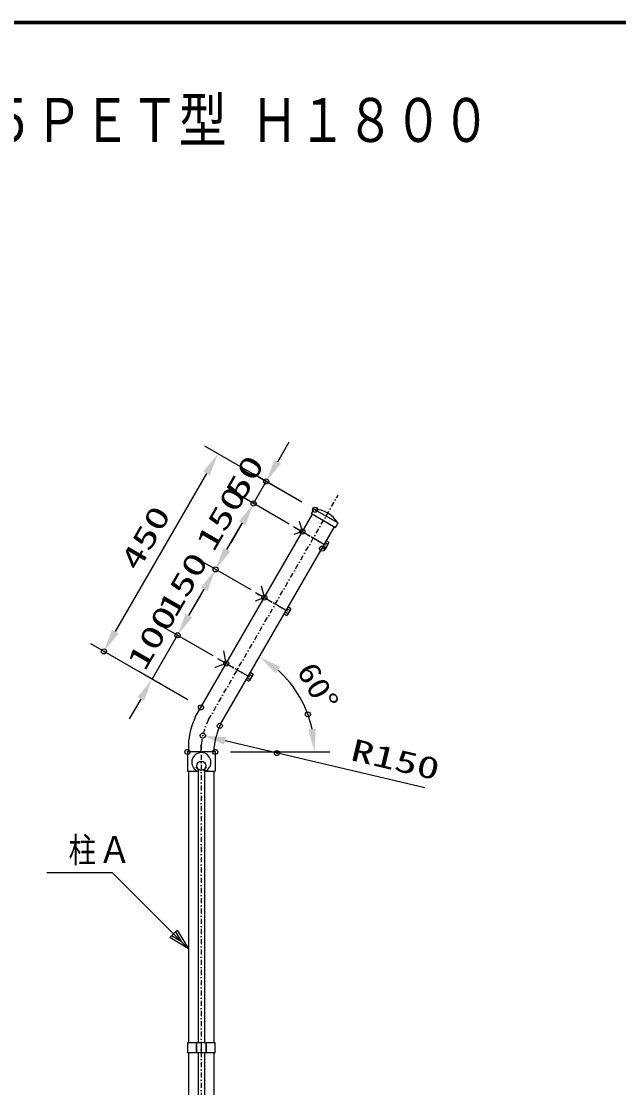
# Model space of a CAD drawing. Units: millimetres, scale not verified. Extents: x -4425 to 4425, y -3150 to 3150.
# Drawn here: x -444 to 733, y 824 to 2925 of the extents above; entities that cross this region are included whole.
import ezdxf
from ezdxf.enums import TextEntityAlignment as Align

# ---------------------------------------------------------------- set-up
doc = ezdxf.new("R2010")
doc.units = ezdxf.units.MM
doc.header["$LTSCALE"] = 20
doc.header["$PDMODE"] = 32
doc.header["$PDSIZE"] = 10
doc.linetypes.add('USER1', pattern=[1.01, 0.5, -0.25, 0.01, -0.25])
doc.linetypes.add('USER6', pattern=[1.125, 0.75, -0.125, 0.125, -0.125])
for name, color, linetype, lineweight in [('0-1_2', 7, 'Continuous', 25), ('0-2_1', 7, 'Continuous', 25), ('0-3_0', 7, 'Continuous', 25), ('0-5_13', 7, 'Continuous', 25), ('0-A_DWGBRD-SMEC0', 2, 'Continuous', 25), ('0-C_GEOTOL-DMEC0', 4, 'Continuous', 25), ('0-D_DIMENS-DMEC0', 2, 'Continuous', 25), ('0-E_WAKU', 7, 'Continuous', 25), ('1-0_D-TTL-TXT', 7, 'Continuous', 25)]:
    doc.layers.add(name, color=color, linetype=linetype, lineweight=lineweight)
doc.layers.add('0-9_DEFPOINTS', color=7, linetype='Continuous')
doc.styles.add('ＭＳ ゴシック', font='')
doc.styles.get('ＭＳ ゴシック').set_extended_font_data('MS Gothic')

# ---------------------------------------------------------------- blocks, each defined once
blk = doc.blocks.new('C75')
at = {"layer": '0-2_1', "color": 4}
for points in [[(89212.3, 91303.7), (86212.3, 94303.7), (83620.3, 94303.7)], [(88692.5, 91971.9), (88915.3, 91600.7), (88544, 91823.4)]]:
    blk.add_lwpolyline(points, dxfattribs=at)
blk.add_lwpolyline([(88766.8, 92046.2), (89212.3, 91303.7), (88469.8, 91749.2)], close=True, dxfattribs=at)
blk = doc.blocks.new('C82')
at = {"layer": '0-2_1', "color": 4}
for points in [[(89212.3, 91303.7), (86212.3, 94303.7), (83620.3, 94303.7)], [(88692.5, 91971.9), (88915.3, 91600.7), (88544, 91823.4)]]:
    blk.add_lwpolyline(points, dxfattribs=at)
blk.add_lwpolyline([(88766.8, 92046.2), (89212.3, 91303.7), (88469.8, 91749.2)], close=True, dxfattribs=at)

msp = doc.modelspace()

# ---------------------------------------------------------------- linework, layer by layer
at = {"layer": '0-1_2'}
for p, q in [((149.23, 1887.36), (157.21, 1901.23)), ((149.23, 1887.36), (157.21, 1901.23)), ((155.21, 1897.76), (160.22, 1894.88)), ((155.21, 1897.76), (160.22, 1894.88)), ((155.31, 1885.1), (162.22, 1897.11)), ((155.31, 1885.1), (162.22, 1897.11)), ((157.21, 1901.23), (162.22, 1898.35)), ((157.21, 1901.23), (162.22, 1898.35)), ((162.22, 1897.11), (162.22, 1898.35)), ((162.22, 1897.11), (162.22, 1898.35)), ((149.23, 1887.36), (154.24, 1884.48)), ((149.23, 1887.36), (154.24, 1884.48)), ((151.22, 1890.83), (156.23, 1887.95)), ((151.22, 1890.83), (156.23, 1887.95)), ((155.31, 1885.1), (154.24, 1884.48)), ((155.31, 1885.1), (154.24, 1884.48)), ((74.24, 1757.11), (82.21, 1770.98)), ((74.24, 1757.11), (82.21, 1770.98)), ((80.22, 1767.51), (85.23, 1764.63)), ((80.22, 1767.51), (85.23, 1764.63)), ((80.32, 1754.85), (87.23, 1766.86)), ((80.32, 1754.85), (87.23, 1766.86)), ((82.21, 1770.98), (87.22, 1768.1)), ((82.21, 1770.98), (87.22, 1768.1)), ((87.23, 1766.86), (87.22, 1768.1)), ((87.23, 1766.86), (87.22, 1768.1)), ((74.24, 1757.11), (79.25, 1754.23)), ((74.24, 1757.11), (79.25, 1754.23)), ((76.23, 1760.58), (81.24, 1757.69)), ((76.23, 1760.58), (81.24, 1757.69)), ((80.32, 1754.85), (79.25, 1754.23)), ((80.32, 1754.85), (79.25, 1754.23)), ((-0.39, 1627.57), (7.59, 1641.44)), ((-0.39, 1627.57), (7.59, 1641.44)), ((7.59, 1641.44), (12.6, 1638.55)), ((7.59, 1641.44), (12.6, 1638.55)), ((-0.39, 1627.57), (4.62, 1624.68)), ((1.6, 1631.03), (6.61, 1628.15)), ((5.59, 1637.97), (10.6, 1635.09)), ((5.59, 1637.97), (10.6, 1635.09)), ((5.69, 1625.3), (12.6, 1637.32)), ((5.69, 1625.3), (12.6, 1637.32)), ((12.6, 1637.32), (12.6, 1638.55)), ((12.6, 1637.32), (12.6, 1638.55))]:
    msp.add_line(p, q, dxfattribs=at)
for centre, radius, start, end in [((146.47, 1898.06), 14.1, 314.02328, 347.01049), ((146.47, 1898.06), 14.1, 314.02328, 347.01049), ((155.95, 1900.72), 7.22, 306.12533, 330.10067), ((155.95, 1900.72), 7.22, 306.12533, 330.10067), ((149.04, 1888.71), 7.23, 330.10064, 353.75784), ((149.04, 1888.71), 7.23, 330.10064, 353.75784), ((80.96, 1770.46), 7.22, 306.12533, 330.10067), ((80.96, 1770.46), 7.22, 306.12533, 330.10067), ((74.05, 1758.45), 7.23, 330.10064, 353.75784), ((74.05, 1758.45), 7.23, 330.10064, 353.75784), ((71.47, 1767.8), 14.1, 314.02328, 347.01049), ((71.47, 1767.8), 14.1, 314.02328, 347.01049), ((-0.58, 1628.91), 7.23, 330.10064, 353.75784), ((-3.15, 1638.26), 14.1, 314.02328, 347.01049), ((6.33, 1640.92), 7.22, 306.12533, 330.10067), ((6.33, 1640.92), 7.22, 306.12533, 330.10067)]:
    msp.add_arc(centre, radius, start, end, dxfattribs=at)
at = {"layer": '0-2_1', "color": 4, "linetype": 'USER1'}
for p, q in [((-75.06, 1548.93), (180.17, 1991.01)), ((92.61, 1929.31), (155.4, 1893.06)), ((17.61, 1799.4), (80.4, 1763.15)), ((-57.39, 1669.5), (5.4, 1633.25)), ((-89.39, 1499.87), (-89.39, -788.56))]:
    msp.add_line(p, q, dxfattribs=at)
at = {"layer": '0-2_1'}
for p, q in [((127.77, 1955.2), (132.77, 1963.86)), ((127.77, 1955.2), (132.77, 1963.86)), ((127.77, 1955.2), (175.4, 1927.7)), ((127.77, 1955.2), (175.4, 1927.7)), ((132.77, 1963.86), (180.4, 1936.36)), ((132.77, 1963.86), (180.4, 1936.36)), ((-101.28, 1553.47), (129.93, 1953.95)), ((109.93, 1919.31), (104.24, 1939)), ((175.4, 1927.7), (180.4, 1936.36)), ((175.4, 1927.7), (180.4, 1936.36)), ((-51.28, 1540.07), (173.23, 1928.95)), ((109.93, 1919.31), (93.08, 1913.71)), ((34.93, 1789.4), (29.13, 1811.94)), ((34.93, 1789.4), (16.71, 1782.34)), ((34.93, 1789.4), (16.71, 1782.34)), ((-40.07, 1659.5), (-45.24, 1684.19)), ((-40.07, 1659.5), (-62.53, 1651.57)), ((-114.39, 1506.97), (-114.39, 1485.23)), ((-114.39, 1506.97), (-114.39, 1485.23)), ((-64.39, 1493.57), (-64.39, 1485.23)), ((-61.89, 1485.23), (-116.89, 1485.23)), ((-61.89, 1485.23), (-116.89, 1485.23)), ((-94.86, 1450.16), (-99.98, 1455.28)), ((-94.86, 1450.16), (-99.98, 1455.28)), ((-95.82, 1450.26), (-95.82, 912.12)), ((-83.92, 1450.16), (-78.8, 1455.28)), ((-83.92, 1450.16), (-78.8, 1455.28)), ((-82.96, 1450.25), (-82.96, 912.12)), ((-114.39, 1447.31), (-114.39, 912.12)), ((-114.39, 1447.31), (-114.39, 912.12)), ((-64.39, 1447.31), (-64.39, 912.12)), ((-114.39, 892.5), (-114.39, 328.12)), ((-114.39, 892.5), (-114.39, 328.12)), ((-64.39, 892.5), (-64.39, 328.12))]:
    msp.add_line(p, q, dxfattribs=at)
at = {"layer": '0-2_1', "color": 4, "linetype": 'USER6'}
for p, q in [((92.61, 1929.31), (155.4, 1893.06)), ((17.61, 1799.4), (80.4, 1763.15)), ((-57.39, 1669.5), (5.4, 1633.25))]:
    msp.add_line(p, q, dxfattribs=at)
at = {"layer": '0-2_1'}
msp.add_circle((-89.39, 1457.9), 9, dxfattribs=at)
for centre, radius, start, end in [((130.5, 1905.89), 58.02, 31.55542, 87.76276), ((130.5, 1905.89), 58.02, 31.55542, 87.76276), ((34.66, 1490.07), 150, 154.99585, 173.53037), ((84.66, 1476.67), 150, 154.9961, 173.53037), ((-89.37, 1464.77), 19, 292.92889, 245.65711), ((-89.37, 1464.77), 19, 292.92889, 245.65711), ((-96.37, 1449.3), 2, 245.55049, 10.65656), ((-96.37, 1449.3), 2, 245.55049, 10.65656), ((-82.36, 1449.29), 2, 169.34338, 276.63724), ((-82.36, 1449.29), 2, 169.34338, 276.63724)]:
    msp.add_arc(centre, radius, start, end, dxfattribs=at)
at = {"layer": '0-2_1', "color": 4, "linetype": 'USER1'}
msp.add_arc((59.66, 1482.97), 150, 153.90987, 173.5303, dxfattribs=at)
at = {"layer": '0-5_13'}
for p, q in [((-116.89, 1485.23), (-116.89, 1447.31)), ((-116.89, 1485.23), (-116.89, 1447.31)), ((-61.89, 1485.23), (-61.89, 1447.31)), ((-61.89, 1485.23), (-61.89, 1447.31)), ((-116.89, 1447.31), (-95.82, 1447.31)), ((-116.89, 1447.31), (-95.82, 1447.31)), ((-82.96, 1447.31), (-61.89, 1447.31)), ((-82.96, 1447.31), (-61.89, 1447.31)), ((-99.15, 912.12), (-99.15, 892.5)), ((-99.15, 894.95), (-99.15, 909.67)), ((-99.15, 894.95), (-99.15, 909.67)), ((-89.34, 912.12), (-89.34, 892.5)), ((-89.34, 912.12), (-89.34, 892.5)), ((-79.53, 912.12), (-79.53, 892.5)), ((-79.53, 894.95), (-79.53, 909.67)), ((-79.53, 894.95), (-79.53, 909.67)), ((-62.36, 892.5), (-62.36, 912.12)), ((-95.82, 892.5), (-95.82, 328.12)), ((-95.82, 892.5), (-95.82, 328.12)), ((-62.36, 892.5), (-86.89, 892.5)), ((-82.96, 892.5), (-82.96, 328.12))]:
    msp.add_line(p, q, dxfattribs=at)
for points in [[(-62.36, 912.12), (-116.32, 912.12), (-116.32, 892.5)], [(-62.36, 892.5), (-86.89, 892.5), (-116.32, 892.5)]]:
    msp.add_lwpolyline(points, dxfattribs=at)
at = {"layer": '0-9_DEFPOINTS'}
for p in [(38.74, 2018.14), (13.74, 1974.84), (134.93, 1962.61), (109.93, 1919.31), (148.81, 1885.89), (-61.26, 1844.94), (34.93, 1789.4), (-136.26, 1715.03), (-281.39, 1683.36), (-40.07, 1659.5), (-90.07, 1572.9), (-90.06, 1572.89), (120.74, 1559.21), (-52.85, 1536.61), (-86.35, 1517.33), (-116.89, 1485.23), (-61.89, 1485.23), (59.66, 1482.97)]:
    msp.add_point(p, dxfattribs=at)
at = {"layer": '0-A_DWGBRD-SMEC0', "color": 4}
msp.add_line((-63.98, 1485.23), (-63.78, 1485.23), dxfattribs=at)
at = {"layer": '0-C_GEOTOL-DMEC0'}
msp.add_line((-89.39, 1485.31), (-89.39, 1499.87), dxfattribs=at)
at = {"layer": '0-D_DIMENS-DMEC0', "color": 1}
for p, q in [((108.95, 1977.61), (-82.38, 2088.07)), ((108.95, 1977.61), (12.76, 2033.14)), ((83.95, 1934.31), (-12.24, 1989.84)), ((83.95, 1934.31), (-12.24, 1989.84)), ((8.95, 1804.4), (-87.24, 1859.94)), ((8.95, 1804.4), (-87.24, 1859.94)), ((-66.05, 1674.5), (-162.24, 1730.03)), ((-66.05, 1674.5), (-162.24, 1730.03)), ((-116.04, 1587.89), (-307.38, 1698.36)), ((-116.05, 1587.9), (-212.24, 1643.43)), ((-31.89, 1485.23), (163.78, 1485.23))]:
    msp.add_line(p, q, dxfattribs=at)
at = {"layer": '0-D_DIMENS-DMEC0'}
for p, q in [((61.24, 2057.11), (83.74, 2096.08)), ((-78.89, 2034.1), (-258.89, 1722.33)), ((13.74, 1974.84), (38.74, 2018.14)), ((-38.76, 1883.91), (-8.76, 1935.87)), ((-8.76, 1935.87), (-31.26, 1896.9)), ((-113.76, 1754), (-83.76, 1805.97)), ((-113.76, 1754), (-91.26, 1792.98)), ((-186.26, 1628.43), (-136.26, 1715.03)), ((-208.76, 1589.46), (-231.26, 1550.49)), ((351.43, 1414.29), (-42.55, 1507.02))]:
    msp.add_line(p, q, dxfattribs=at)
msp.add_arc((-82.51, 1485.23), 216.29, 11.94199, 48.05794, dxfattribs=at)
for points in [[(-85.39, 2037.85), (-56.39, 2073.07), (-72.4, 2030.35)], [(54.75, 2060.86), (38.74, 2018.14), (67.74, 2053.36)], [(-15.25, 1939.62), (13.74, 1974.84), (-2.26, 1932.12)], [(-15.25, 1939.62), (13.74, 1974.84), (-2.26, 1932.12)], [(-45.25, 1887.66), (-61.26, 1844.94), (-32.26, 1880.16)], [(-90.25, 1809.72), (-61.26, 1844.94), (-77.26, 1802.22)], [(-120.25, 1757.75), (-136.26, 1715.03), (-107.26, 1750.25)], [(-120.25, 1757.75), (-136.26, 1715.03), (-107.26, 1750.25)], [(-265.39, 1726.08), (-281.39, 1683.36), (-252.4, 1718.58)], [(57.65, 1640.04), (25.64, 1672.55), (66.46, 1652.18)], [(-215.25, 1593.21), (-186.26, 1628.43), (-202.26, 1585.71)], [(-40.83, 1514.32), (-86.35, 1517.33), (-44.27, 1499.72)], [(136.56, 1530.77), (133.78, 1485.23), (121.64, 1529.2)]]:
    msp.add_solid(points, dxfattribs=at)
at = {"layer": '0-E_WAKU'}
msp.add_line((-4048, 2923), (4198, 2923), dxfattribs=at)
msp.add_lwpolyline([(-4050, 2925), (4200, 2925), (4200, -2925), (-4050, -2925)], close=True, dxfattribs=at)
msp.add_lwpolyline([(-4046, -2921), (-4046, 2921), (4196, 2921)], dxfattribs=at)

# ---------------------------------------------------------------- block references
at = {"layer": '0-3_0', "xscale": 0.05, "yscale": 0.05}
for name in ['C75', 'C82']:
    msp.add_blockref(name, (-4575, -3468.2), dxfattribs=at)

# ---------------------------------------------------------------- texts
at = {"layer": '0-2_1', "color": 4, "style": 'ＭＳ ゴシック'}
for s, height, width, p in [('柱', 49.41, 0.8, (-350.79, 1252.47)), ('柱', 49.41, 0.8, (-350.79, 1252.47)), ('Ａ', 53.29, 0.9, (-292.92, 1250.23))]:
    msp.add_text(s, height=height, dxfattribs=dict(at, width=width)).set_placement(p, align=Align.BOTTOM_LEFT)
at = {"layer": '0-D_DIMENS-DMEC0', "color": 3, "style": 'ＭＳ ゴシック'}
for s, height, rotation, width, p in [('50', 43.26, 60, 1.5, (3.59, 1970.6)), ('150', 43.26, 60, 1.5, (-53.91, 1871.01)), ('450', 43.26, 60, 1.5, (-202.8, 1832.84)), ('150', 43.26, 60, 1.5, (-128.91, 1741.1)), ('100', 43.26, 60, 1.5, (-189.54, 1636.1)), ('60°', 43.3, 300, 1.2, (86.21, 1638.93)), ('R150', 43.26, 346.755, 1.5, (199.65, 1456.87))]:
    msp.add_text(s, height=height, rotation=rotation, dxfattribs=dict(at, width=width)).set_placement(p, align=Align.BOTTOM_LEFT)
at = {"layer": '1-0_D-TTL-TXT', "style": 'ＭＳ ゴシック', "width": 0.8}
msp.add_text('ＮＲ－Ｃ５ＰＥＴ型 Ｈ１８００', height=86.59, dxfattribs=at).set_placement((-889.81, 2661.34), align=Align.BOTTOM_LEFT)

doc.saveas('drawing.dxf')
